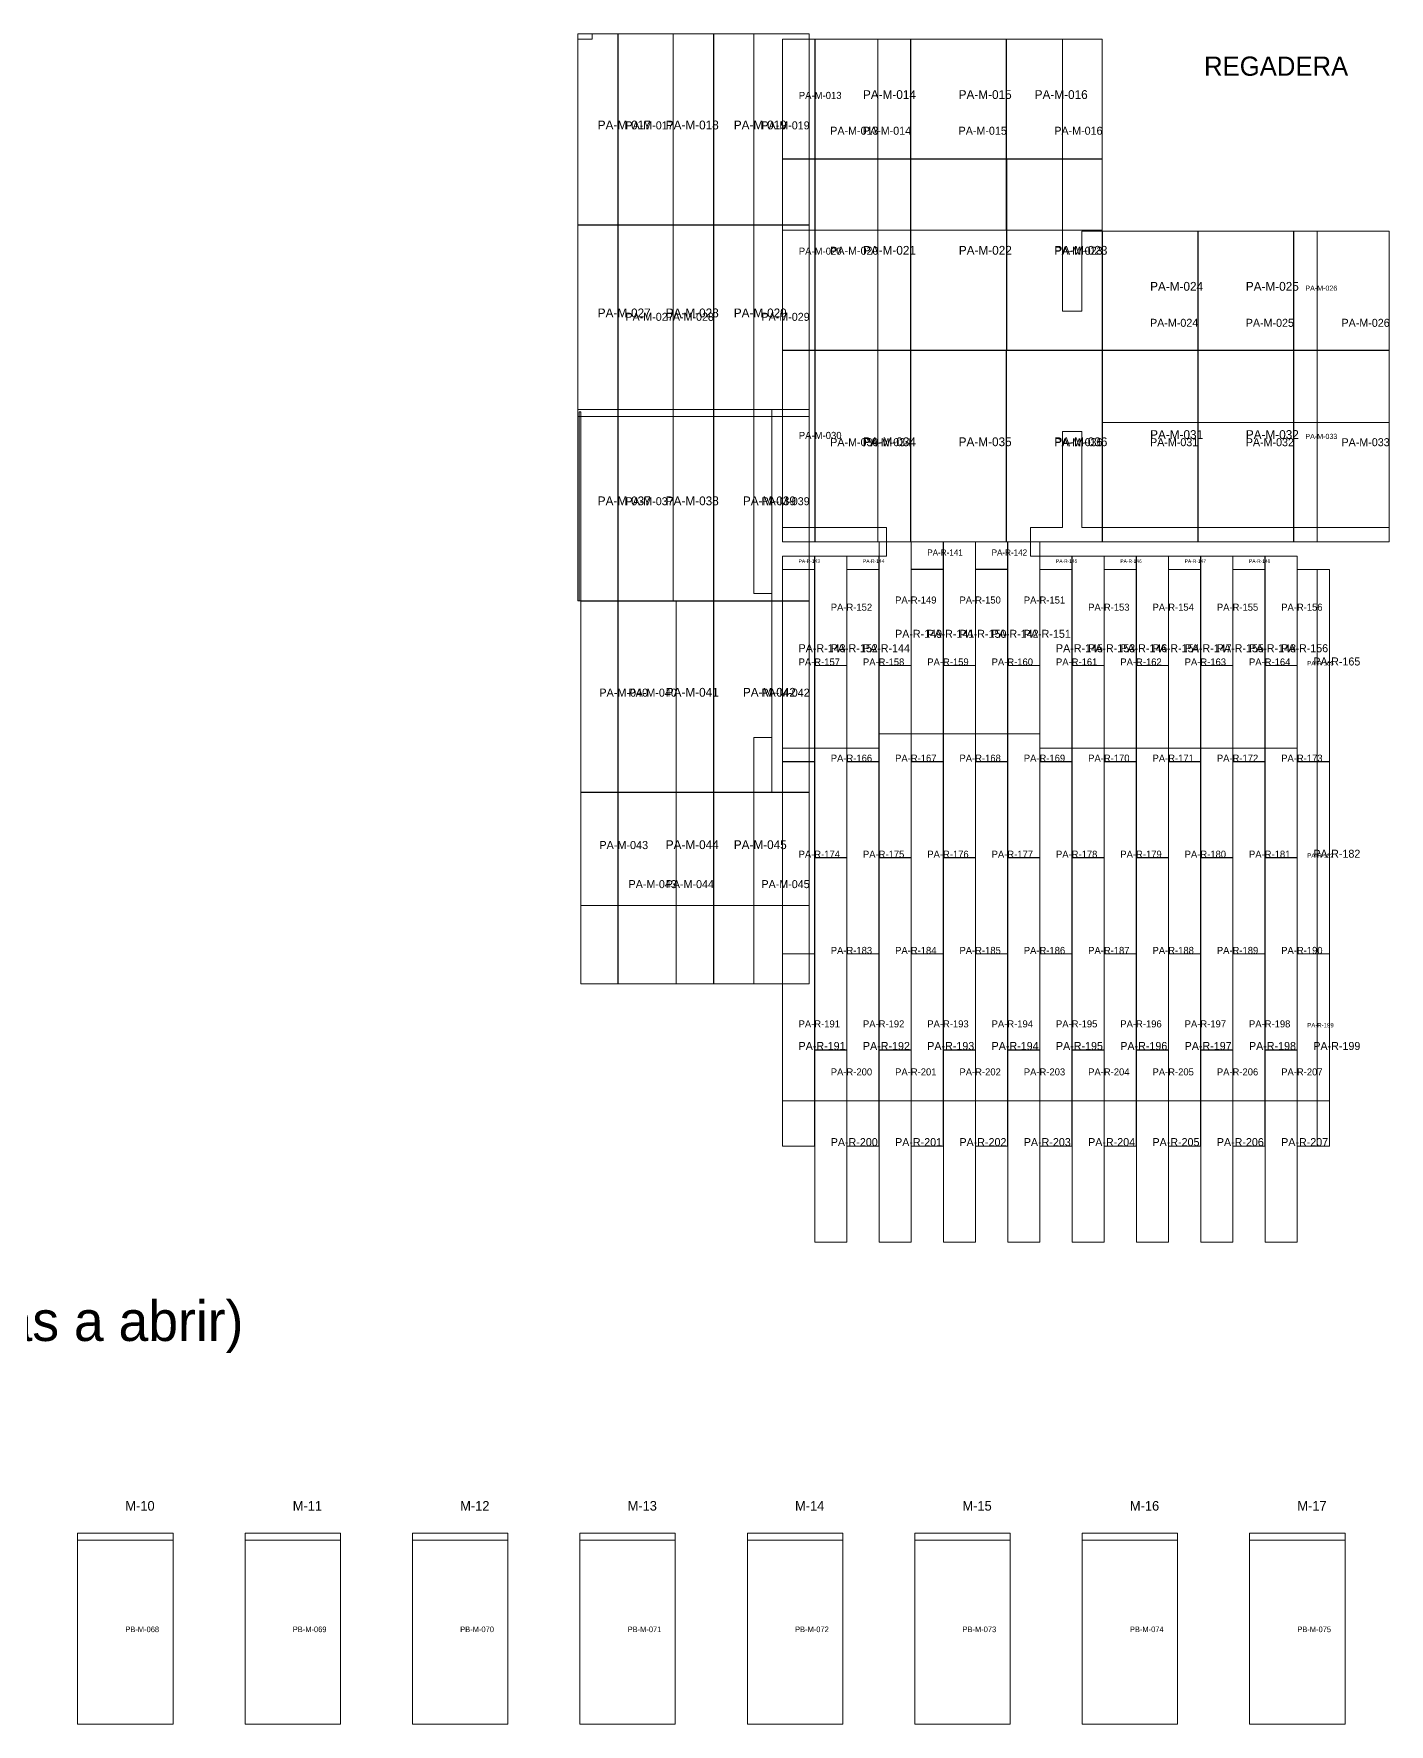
# Model space of a CAD drawing. Header units: metres. Extents: x 316.5 to 344.1, y -151.2 to -120.
# Drawn here: x 325.6 to 334.07, y -135.97 to -125.41 of the extents above; entities that cross this region are included whole.
import ezdxf

# ---------------------------------------------------------------- set-up
doc = ezdxf.new("R2010")
doc.units = ezdxf.units.M
for name, color, linetype, lineweight, plot in [('CORTE-DESPERDICIO', 1, 'Continuous', 0, False), ('CORTE-RECORTE', 3, 'Continuous', 0, False), ('CORTE-TEXTO', 5, 'Continuous', 0, False), ('CORTE-TILE', 7, 'Continuous', 0, False), ('ETIQUETAS', 7, 'Continuous', 0, False), ('PISO-MORET', 30, 'Continuous', 0, False), ('PISO-ROYAL-WALNUT', 4, 'Continuous', 0, False), ('REGADERA-MALLA-MURO', 1, 'Continuous', 0, False), ('SOBRANTES-MAPA', 6, 'Continuous', 0, False), ('SOBRANTES-RECORTE', 2, 'Continuous', 0, False), ('SOBRANTES-TEXTO', 6, 'Continuous', 0, False)]:
    doc.layers.add(name, color=color, linetype=linetype, lineweight=lineweight, plot=plot)

msp = doc.modelspace()

# ---------------------------------------------------------------- linework, layer by layer
at = {"layer": 'CORTE-DESPERDICIO'}
for points in [[(325.8728, -134.8178), (326.4688, -134.8178), (326.4688, -134.7738), (325.8728, -134.7738)], [(326.9188, -134.8178), (327.5148, -134.8178), (327.5148, -134.7738), (326.9188, -134.7738)], [(327.9648, -134.8178), (328.5608, -134.8178), (328.5608, -134.7738), (327.9648, -134.7738)], [(329.0108, -134.8178), (329.6068, -134.8178), (329.6068, -134.7738), (329.0108, -134.7738)], [(330.0568, -134.8178), (330.6528, -134.8178), (330.6528, -134.7738), (330.0568, -134.7738)], [(331.1028, -134.8178), (331.6988, -134.8178), (331.6988, -134.7738), (331.1028, -134.7738)], [(332.1488, -134.8178), (332.7448, -134.8178), (332.7448, -134.7738), (332.1488, -134.7738)], [(333.1948, -134.8178), (333.7908, -134.8178), (333.7908, -134.7738), (333.1948, -134.7738)]]:
    msp.add_lwpolyline(points, close=True, dxfattribs=at)
at = {"layer": 'CORTE-RECORTE'}
for points in [[(325.8728, -135.9678), (326.4688, -135.9678), (326.4688, -134.8178), (325.8728, -134.8178)], [(326.9188, -135.9678), (327.5148, -135.9678), (327.5148, -134.8178), (326.9188, -134.8178)], [(327.9648, -135.9678), (328.5608, -135.9678), (328.5608, -134.8178), (327.9648, -134.8178)], [(329.0108, -135.9678), (329.6068, -135.9678), (329.6068, -134.8178), (329.0108, -134.8178)], [(330.0568, -135.9678), (330.6528, -135.9678), (330.6528, -134.8178), (330.0568, -134.8178)], [(331.1028, -135.9678), (331.6988, -135.9678), (331.6988, -134.8178), (331.1028, -134.8178)], [(332.1488, -135.9678), (332.7448, -135.9678), (332.7448, -134.8178), (332.1488, -134.8178)], [(333.1948, -135.9678), (333.7908, -135.9678), (333.7908, -134.8178), (333.1948, -134.8178)]]:
    msp.add_lwpolyline(points, close=True, dxfattribs=at)
at = {"layer": 'CORTE-TILE'}
for points in [[(325.8728, -135.9678), (326.4688, -135.9678), (326.4688, -134.7738), (325.8728, -134.7738)], [(326.9188, -135.9678), (327.5148, -135.9678), (327.5148, -134.7738), (326.9188, -134.7738)], [(327.9648, -135.9678), (328.5608, -135.9678), (328.5608, -134.7738), (327.9648, -134.7738)], [(329.0108, -135.9678), (329.6068, -135.9678), (329.6068, -134.7738), (329.0108, -134.7738)], [(330.0568, -135.9678), (330.6528, -135.9678), (330.6528, -134.7738), (330.0568, -134.7738)], [(331.1028, -135.9678), (331.6988, -135.9678), (331.6988, -134.7738), (331.1028, -134.7738)], [(332.1488, -135.9678), (332.7448, -135.9678), (332.7448, -134.7738), (332.1488, -134.7738)], [(333.1948, -135.9678), (333.7908, -135.9678), (333.7908, -134.7738), (333.1948, -134.7738)]]:
    msp.add_lwpolyline(points, close=True, dxfattribs=at)
at = {"layer": 'PISO-MORET'}
for points in [[(329.2469, -125.4079), (329.2469, -126.6019), (328.9971, -126.6019), (328.9971, -125.4414), (329.0868, -125.4414), (329.0868, -125.4079)], [(329.2489, -126.6019), (329.8449, -126.6019), (329.8449, -125.4079), (329.2489, -125.4079)], [(329.8469, -126.6019), (330.0967, -126.6019), (330.0967, -125.4079), (329.8469, -125.4079)], [(330.2767, -126.1892), (330.4786, -126.1892), (330.4786, -125.4414), (330.2767, -125.4414)], [(330.4806, -126.1892), (331.0766, -126.1892), (331.0766, -125.4414), (330.4806, -125.4414)], [(331.0786, -126.1892), (331.6746, -126.1892), (331.6746, -125.4414), (331.0786, -125.4414)], [(331.6766, -126.1892), (332.0266, -126.1892), (332.0266, -125.4414), (331.6766, -125.4414)], [(330.2767, -127.3852), (330.4786, -127.3852), (330.4786, -126.1912), (330.2767, -126.1912)], [(330.4806, -127.3852), (331.0766, -127.3852), (331.0766, -126.1912), (330.4806, -126.1912)], [(331.079, -127.385), (331.677, -127.385), (331.677, -126.191), (331.079, -126.191)], [(332.2726, -127.3852), (331.6766, -127.3852), (331.6766, -126.1912), (332.0266, -126.1912), (332.0266, -127.1413), (332.1466, -127.1413), (332.1466, -126.6414), (332.2726, -126.6414)], [(328.9971, -127.7539), (329.2469, -127.7539), (329.2469, -126.6039), (328.9971, -126.6039)], [(329.2489, -127.7539), (329.8449, -127.7539), (329.8449, -126.6039), (329.2489, -126.6039)], [(329.8469, -127.7539), (330.0967, -127.7539), (330.0967, -126.6039), (329.8469, -126.6039)], [(332.2746, -127.3852), (332.8706, -127.3852), (332.8706, -126.6414), (332.2746, -126.6414)], [(332.8726, -127.3852), (333.4686, -127.3852), (333.4686, -126.6414), (332.8726, -126.6414)], [(333.4706, -127.3852), (333.6165, -127.3852), (333.6165, -126.6414), (333.4706, -126.6414)], [(330.2767, -128.4912), (330.4786, -128.4912), (330.4786, -127.3872), (330.2767, -127.3872)], [(330.4806, -127.3872), (331.0766, -127.3872), (331.0766, -128.5812), (330.9266, -128.5812), (330.9266, -128.4912), (330.4806, -128.4912)], [(331.0786, -128.5812), (331.6746, -128.5812), (331.6746, -127.3872), (331.0786, -127.3872)], [(331.6766, -128.5812), (331.6766, -127.3872), (332.2726, -127.3872), (332.2726, -128.4912), (332.1466, -128.4912), (332.1466, -127.8913), (332.0266, -127.8913), (332.0266, -128.4912), (331.8266, -128.4912), (331.8266, -128.5812)], [(332.2746, -128.4912), (332.8706, -128.4912), (332.8706, -127.3872), (332.2746, -127.3872)], [(332.8726, -128.4912), (333.4686, -128.4912), (333.4686, -127.3872), (332.8726, -127.3872)], [(333.4706, -128.4912), (333.6165, -128.4912), (333.6165, -127.3872), (333.4706, -127.3872)], [(328.9971, -128.9499), (328.9971, -127.7559), (329.2469, -127.7559), (329.2469, -128.9499), (329.0168, -128.9499), (329.0168, -127.7698), (329.0068, -127.7698), (329.0068, -128.9499)], [(329.2489, -128.9499), (329.8449, -128.9499), (329.8449, -127.7559), (329.2489, -127.7559)], [(330.2106, -128.9499), (329.8469, -128.9499), (329.8469, -127.7559), (330.0967, -127.7559), (330.0967, -128.9041), (330.2106, -128.9041)], [(329.0168, -130.1459), (329.2469, -130.1459), (329.2469, -128.9519), (329.0168, -128.9519)], [(329.2489, -130.1459), (329.8449, -130.1459), (329.8449, -128.9519), (329.2489, -128.9519)], [(329.8469, -130.1459), (329.8469, -128.9519), (330.2106, -128.9519), (330.2106, -129.804), (330.0967, -129.804), (330.0967, -130.1459)], [(329.0168, -130.8539), (329.2469, -130.8539), (329.2469, -130.1479), (329.0168, -130.1479)], [(329.2489, -130.8539), (329.8449, -130.8539), (329.8449, -130.1479), (329.2489, -130.1479)], [(329.8469, -130.8539), (330.0967, -130.8539), (330.0967, -130.1479), (329.8469, -130.1479)]]:
    msp.add_lwpolyline(points, close=True, dxfattribs=at)
at = {"layer": 'PISO-ROYAL-WALNUT'}
for points in [[(331.0797, -128.5812), (331.0797, -129.3535), (330.8797, -129.3535), (330.8797, -128.6712), (330.9266, -128.6712), (330.9266, -128.5812)], [(331.0807, -128.753), (331.2807, -128.753), (331.2807, -128.5812), (331.0807, -128.5812)], [(331.2817, -129.3535), (331.4817, -129.3535), (331.4817, -128.5812), (331.2817, -128.5812)], [(331.4827, -128.753), (331.6827, -128.753), (331.6827, -128.5812), (331.4827, -128.5812)], [(331.8837, -129.3535), (331.6837, -129.3535), (331.6837, -128.5812), (331.8266, -128.5812), (331.8266, -128.6712), (331.8837, -128.6712)], [(330.2767, -128.754), (330.4767, -128.754), (330.4767, -128.6712), (330.2767, -128.6712)], [(330.4777, -129.3535), (330.6777, -129.3535), (330.6777, -128.6712), (330.4777, -128.6712)], [(330.6787, -128.754), (330.8787, -128.754), (330.8787, -128.6712), (330.6787, -128.6712)], [(331.8847, -128.754), (332.0847, -128.754), (332.0847, -128.6712), (331.8847, -128.6712)], [(332.0857, -129.3535), (332.2857, -129.3535), (332.2857, -128.6712), (332.0857, -128.6712)], [(332.2867, -128.754), (332.4867, -128.754), (332.4867, -128.6712), (332.2867, -128.6712)], [(332.4877, -129.3535), (332.6877, -129.3535), (332.6877, -128.6712), (332.4877, -128.6712)], [(332.6887, -128.754), (332.8887, -128.754), (332.8887, -128.6712), (332.6887, -128.6712)], [(332.8897, -129.3535), (333.0897, -129.3535), (333.0897, -128.6712), (332.8897, -128.6712)], [(333.0907, -128.754), (333.2907, -128.754), (333.2907, -128.6712), (333.0907, -128.6712)], [(333.2917, -129.3535), (333.4917, -129.3535), (333.4917, -128.6712), (333.2917, -128.6712)], [(330.2767, -129.954), (330.4767, -129.954), (330.4767, -128.754), (330.2767, -128.754)], [(330.6787, -129.954), (330.8787, -129.954), (330.8787, -128.754), (330.6787, -128.754)], [(331.0807, -129.954), (331.2807, -129.954), (331.2807, -128.754), (331.0807, -128.754)], [(331.4827, -129.954), (331.6827, -129.954), (331.6827, -128.754), (331.4827, -128.754)], [(331.8847, -129.954), (332.0847, -129.954), (332.0847, -128.754), (331.8847, -128.754)], [(332.2867, -129.954), (332.4867, -129.954), (332.4867, -128.754), (332.2867, -128.754)], [(332.6887, -129.954), (332.8887, -129.954), (332.8887, -128.754), (332.6887, -128.754)], [(333.0907, -129.954), (333.2907, -129.954), (333.2907, -128.754), (333.0907, -128.754)], [(333.4927, -129.954), (333.6164, -129.954), (333.6164, -128.754), (333.4927, -128.754)], [(330.4777, -130.5545), (330.6777, -130.5545), (330.6777, -129.3545), (330.4777, -129.3545)], [(330.8797, -130.5545), (331.0797, -130.5545), (331.0797, -129.3545), (330.8797, -129.3545)], [(331.2817, -130.5545), (331.4817, -130.5545), (331.4817, -129.3545), (331.2817, -129.3545)], [(331.6837, -130.5545), (331.8837, -130.5545), (331.8837, -129.3545), (331.6837, -129.3545)], [(332.0857, -130.5545), (332.2857, -130.5545), (332.2857, -129.3545), (332.0857, -129.3545)], [(332.4877, -130.5545), (332.6877, -130.5545), (332.6877, -129.3545), (332.4877, -129.3545)], [(332.8897, -130.5545), (333.0897, -130.5545), (333.0897, -129.3545), (332.8897, -129.3545)], [(333.2917, -130.5545), (333.4917, -130.5545), (333.4917, -129.3545), (333.2917, -129.3545)], [(330.2767, -131.155), (330.4767, -131.155), (330.4767, -129.955), (330.2767, -129.955)], [(330.6787, -131.155), (330.8787, -131.155), (330.8787, -129.955), (330.6787, -129.955)], [(331.0807, -131.155), (331.2807, -131.155), (331.2807, -129.955), (331.0807, -129.955)], [(331.4827, -131.155), (331.6827, -131.155), (331.6827, -129.955), (331.4827, -129.955)], [(331.8847, -131.155), (332.0847, -131.155), (332.0847, -129.955), (331.8847, -129.955)], [(332.2867, -131.155), (332.4867, -131.155), (332.4867, -129.955), (332.2867, -129.955)], [(332.6887, -131.155), (332.8887, -131.155), (332.8887, -129.955), (332.6887, -129.955)], [(333.0907, -131.155), (333.2907, -131.155), (333.2907, -129.955), (333.0907, -129.955)], [(333.4927, -131.155), (333.6164, -131.155), (333.6164, -129.955), (333.4927, -129.955)], [(330.4777, -131.7555), (330.6777, -131.7555), (330.6777, -130.5555), (330.4777, -130.5555)], [(330.8797, -131.7555), (331.0797, -131.7555), (331.0797, -130.5555), (330.8797, -130.5555)], [(331.2817, -131.7555), (331.4817, -131.7555), (331.4817, -130.5555), (331.2817, -130.5555)], [(331.6837, -131.7555), (331.8837, -131.7555), (331.8837, -130.5555), (331.6837, -130.5555)], [(332.0857, -131.7555), (332.2857, -131.7555), (332.2857, -130.5555), (332.0857, -130.5555)], [(332.4877, -131.7555), (332.6877, -131.7555), (332.6877, -130.5555), (332.4877, -130.5555)], [(332.8897, -131.7555), (333.0897, -131.7555), (333.0897, -130.5555), (332.8897, -130.5555)], [(333.2917, -131.7555), (333.4917, -131.7555), (333.4917, -130.5555), (333.2917, -130.5555)], [(330.2767, -132.0738), (330.4767, -132.0738), (330.4767, -131.156), (330.2767, -131.156)], [(330.6787, -132.0738), (330.8787, -132.0738), (330.8787, -131.156), (330.6787, -131.156)], [(331.0807, -132.0738), (331.2807, -132.0738), (331.2807, -131.156), (331.0807, -131.156)], [(331.4827, -132.0738), (331.6827, -132.0738), (331.6827, -131.156), (331.4827, -131.156)], [(331.8847, -132.0738), (332.0847, -132.0738), (332.0847, -131.156), (331.8847, -131.156)], [(332.2867, -132.0738), (332.4867, -132.0738), (332.4867, -131.156), (332.2867, -131.156)], [(332.6887, -132.0738), (332.8887, -132.0738), (332.8887, -131.156), (332.6887, -131.156)], [(333.0907, -132.0738), (333.2907, -132.0738), (333.2907, -131.156), (333.0907, -131.156)], [(333.4927, -132.0738), (333.6164, -132.0738), (333.6164, -131.156), (333.4927, -131.156)], [(330.4777, -132.0738), (330.6777, -132.0738), (330.6777, -131.7565), (330.4777, -131.7565)], [(330.8797, -132.0738), (331.0797, -132.0738), (331.0797, -131.7565), (330.8797, -131.7565)], [(331.2817, -132.0738), (331.4817, -132.0738), (331.4817, -131.7565), (331.2817, -131.7565)], [(331.6837, -132.0738), (331.8837, -132.0738), (331.8837, -131.7565), (331.6837, -131.7565)], [(332.0857, -132.0738), (332.2857, -132.0738), (332.2857, -131.7565), (332.0857, -131.7565)], [(332.4877, -132.0738), (332.6877, -132.0738), (332.6877, -131.7565), (332.4877, -131.7565)], [(332.8897, -132.0738), (333.0897, -132.0738), (333.0897, -131.7565), (332.8897, -131.7565)], [(333.2917, -132.0738), (333.4917, -132.0738), (333.4917, -131.7565), (333.2917, -131.7565)]]:
    msp.add_lwpolyline(points, close=True, dxfattribs=at)
at = {"layer": 'SOBRANTES-MAPA'}
for points in [[(328.9971, -126.6019), (329.5931, -126.6019), (329.5931, -125.4079), (328.9971, -125.4079)], [(329.8469, -126.6019), (330.4429, -126.6019), (330.4429, -125.4079), (329.8469, -125.4079)], [(330.2767, -126.6354), (330.8727, -126.6354), (330.8727, -125.4414), (330.2767, -125.4414)], [(330.4806, -126.6354), (331.0766, -126.6354), (331.0766, -125.4414), (330.4806, -125.4414)], [(331.0786, -126.6354), (331.6746, -126.6354), (331.6746, -125.4414), (331.0786, -125.4414)], [(331.6766, -126.6354), (332.2726, -126.6354), (332.2726, -125.4414), (331.6766, -125.4414)], [(330.2767, -127.3852), (330.8727, -127.3852), (330.8727, -126.1912), (330.2767, -126.1912)], [(331.6766, -127.3852), (332.2726, -127.3852), (332.2726, -126.1912), (331.6766, -126.1912)], [(328.9971, -127.7979), (329.5931, -127.7979), (329.5931, -126.6039), (328.9971, -126.6039)], [(329.2489, -127.7979), (329.8449, -127.7979), (329.8449, -126.6039), (329.2489, -126.6039)], [(329.8469, -127.7979), (330.4429, -127.7979), (330.4429, -126.6039), (329.8469, -126.6039)], [(332.2746, -127.8354), (332.8706, -127.8354), (332.8706, -126.6414), (332.2746, -126.6414)], [(332.8726, -127.8354), (333.4686, -127.8354), (333.4686, -126.6414), (332.8726, -126.6414)], [(333.4706, -127.8354), (334.0666, -127.8354), (334.0666, -126.6414), (333.4706, -126.6414)], [(330.2767, -128.5812), (330.8727, -128.5812), (330.8727, -127.3872), (330.2767, -127.3872)], [(330.4806, -128.5812), (331.0766, -128.5812), (331.0766, -127.3872), (330.4806, -127.3872)], [(331.6766, -128.5812), (332.2726, -128.5812), (332.2726, -127.3872), (331.6766, -127.3872)], [(332.2746, -128.5812), (332.8706, -128.5812), (332.8706, -127.3872), (332.2746, -127.3872)], [(332.8726, -128.5812), (333.4686, -128.5812), (333.4686, -127.3872), (332.8726, -127.3872)], [(333.4706, -128.5812), (334.0666, -128.5812), (334.0666, -127.3872), (333.4706, -127.3872)], [(328.9971, -128.9499), (329.5931, -128.9499), (329.5931, -127.7559), (328.9971, -127.7559)], [(329.8469, -128.9499), (330.4429, -128.9499), (330.4429, -127.7559), (329.8469, -127.7559)], [(330.8797, -129.7812), (331.0797, -129.7812), (331.0797, -128.5812), (330.8797, -128.5812)], [(331.0807, -129.7812), (331.2807, -129.7812), (331.2807, -128.5812), (331.0807, -128.5812)], [(331.2817, -129.7812), (331.4817, -129.7812), (331.4817, -128.5812), (331.2817, -128.5812)], [(331.4827, -129.7812), (331.6827, -129.7812), (331.6827, -128.5812), (331.4827, -128.5812)], [(331.6837, -129.7812), (331.8837, -129.7812), (331.8837, -128.5812), (331.6837, -128.5812)], [(330.2767, -129.8712), (330.4767, -129.8712), (330.4767, -128.6712), (330.2767, -128.6712)], [(330.4777, -129.8712), (330.6777, -129.8712), (330.6777, -128.6712), (330.4777, -128.6712)], [(330.6787, -129.8712), (330.8787, -129.8712), (330.8787, -128.6712), (330.6787, -128.6712)], [(331.8847, -129.8712), (332.0847, -129.8712), (332.0847, -128.6712), (331.8847, -128.6712)], [(332.0857, -129.8712), (332.2857, -129.8712), (332.2857, -128.6712), (332.0857, -128.6712)], [(332.2867, -129.8712), (332.4867, -129.8712), (332.4867, -128.6712), (332.2867, -128.6712)], [(332.4877, -129.8712), (332.6877, -129.8712), (332.6877, -128.6712), (332.4877, -128.6712)], [(332.6887, -129.8712), (332.8887, -129.8712), (332.8887, -128.6712), (332.6887, -128.6712)], [(332.8897, -129.8712), (333.0897, -129.8712), (333.0897, -128.6712), (332.8897, -128.6712)], [(333.0907, -129.8712), (333.2907, -129.8712), (333.2907, -128.6712), (333.0907, -128.6712)], [(333.2917, -129.8712), (333.4917, -129.8712), (333.4917, -128.6712), (333.2917, -128.6712)], [(333.4927, -129.954), (333.6927, -129.954), (333.6927, -128.754), (333.4927, -128.754)], [(329.0168, -130.1459), (329.6128, -130.1459), (329.6128, -128.9519), (329.0168, -128.9519)], [(329.8469, -130.1459), (330.4429, -130.1459), (330.4429, -128.9519), (329.8469, -128.9519)], [(333.4927, -131.155), (333.6927, -131.155), (333.6927, -129.955), (333.4927, -129.955)], [(329.0168, -131.3419), (329.6128, -131.3419), (329.6128, -130.1479), (329.0168, -130.1479)], [(329.2489, -131.3419), (329.8449, -131.3419), (329.8449, -130.1479), (329.2489, -130.1479)], [(329.8469, -131.3419), (330.4429, -131.3419), (330.4429, -130.1479), (329.8469, -130.1479)], [(330.2767, -132.356), (330.4767, -132.356), (330.4767, -131.156), (330.2767, -131.156)], [(330.6787, -132.356), (330.8787, -132.356), (330.8787, -131.156), (330.6787, -131.156)], [(331.0807, -132.356), (331.2807, -132.356), (331.2807, -131.156), (331.0807, -131.156)], [(331.4827, -132.356), (331.6827, -132.356), (331.6827, -131.156), (331.4827, -131.156)], [(331.8847, -132.356), (332.0847, -132.356), (332.0847, -131.156), (331.8847, -131.156)], [(332.2867, -132.356), (332.4867, -132.356), (332.4867, -131.156), (332.2867, -131.156)], [(332.6887, -132.356), (332.8887, -132.356), (332.8887, -131.156), (332.6887, -131.156)], [(333.0907, -132.356), (333.2907, -132.356), (333.2907, -131.156), (333.0907, -131.156)], [(333.4927, -132.356), (333.6927, -132.356), (333.6927, -131.156), (333.4927, -131.156)], [(330.4777, -132.9565), (330.6777, -132.9565), (330.6777, -131.7565), (330.4777, -131.7565)], [(330.8797, -132.9565), (331.0797, -132.9565), (331.0797, -131.7565), (330.8797, -131.7565)], [(331.2817, -132.9565), (331.4817, -132.9565), (331.4817, -131.7565), (331.2817, -131.7565)], [(331.6837, -132.9565), (331.8837, -132.9565), (331.8837, -131.7565), (331.6837, -131.7565)], [(332.0857, -132.9565), (332.2857, -132.9565), (332.2857, -131.7565), (332.0857, -131.7565)], [(332.4877, -132.9565), (332.6877, -132.9565), (332.6877, -131.7565), (332.4877, -131.7565)], [(332.8897, -132.9565), (333.0897, -132.9565), (333.0897, -131.7565), (332.8897, -131.7565)], [(333.2917, -132.9565), (333.4917, -132.9565), (333.4917, -131.7565), (333.2917, -131.7565)]]:
    msp.add_lwpolyline(points, close=True, dxfattribs=at)
at = {"layer": 'SOBRANTES-RECORTE'}
for points in [[(329.2469, -126.6019), (329.5931, -126.6019), (329.5931, -125.4079), (329.2469, -125.4079)], [(330.0967, -126.6019), (330.4429, -126.6019), (330.4429, -125.4079), (330.0967, -125.4079)], [(330.4786, -126.1892), (330.8727, -126.1892), (330.8727, -125.4414), (330.4786, -125.4414)], [(332.0266, -126.1892), (332.2726, -126.1892), (332.2726, -125.4414), (332.0266, -125.4414)], [(330.2767, -126.6354), (330.4786, -126.6354), (330.4786, -126.1892), (330.2767, -126.1892)], [(330.4806, -126.6354), (331.0766, -126.6354), (331.0766, -126.1892), (330.4806, -126.1892)], [(331.0786, -126.6354), (331.6746, -126.6354), (331.6746, -126.1892), (331.0786, -126.1892)], [(331.6766, -126.6354), (332.0266, -126.6354), (332.0266, -126.1892), (331.6766, -126.1892)], [(330.4786, -127.3852), (330.8727, -127.3852), (330.8727, -126.1912), (330.4786, -126.1912)], [(329.2469, -127.7539), (329.5931, -127.7539), (329.5931, -126.6039), (329.2469, -126.6039)], [(330.0967, -127.7539), (330.4429, -127.7539), (330.4429, -126.6039), (330.0967, -126.6039)], [(333.6165, -127.3852), (334.0666, -127.3852), (334.0666, -126.6414), (333.6165, -126.6414)], [(330.4786, -128.4912), (330.8727, -128.4912), (330.8727, -127.3872), (330.4786, -127.3872)], [(332.2746, -127.8354), (332.8706, -127.8354), (332.8706, -127.3852), (332.2746, -127.3852)], [(332.8726, -127.8354), (333.4686, -127.8354), (333.4686, -127.3852), (332.8726, -127.3852)], [(333.4706, -127.8354), (333.6165, -127.8354), (333.6165, -127.3852), (333.4706, -127.3852)], [(333.6165, -128.4912), (334.0666, -128.4912), (334.0666, -127.3872), (333.6165, -127.3872)], [(328.9971, -127.7979), (329.2469, -127.7979), (329.2469, -127.7539), (328.9971, -127.7539)], [(329.2469, -128.9499), (329.5931, -128.9499), (329.5931, -127.7559), (329.2469, -127.7559)], [(329.2489, -127.7979), (329.8449, -127.7979), (329.8449, -127.7539), (329.2489, -127.7539)], [(329.8469, -127.7979), (330.0967, -127.7979), (330.0967, -127.7539), (329.8469, -127.7539)], [(330.2106, -128.9499), (330.4429, -128.9499), (330.4429, -127.7559), (330.2106, -127.7559)], [(330.2767, -128.5812), (330.4786, -128.5812), (330.4786, -128.4912), (330.2767, -128.4912)], [(332.2746, -128.5812), (332.8706, -128.5812), (332.8706, -128.4912), (332.2746, -128.4912)], [(332.8726, -128.5812), (333.4686, -128.5812), (333.4686, -128.4912), (332.8726, -128.4912)], [(333.4706, -128.5812), (333.6165, -128.5812), (333.6165, -128.4912), (333.4706, -128.4912)], [(330.2767, -129.8712), (330.4767, -129.8712), (330.4767, -128.754), (330.2767, -128.754)], [(330.6787, -129.8712), (330.8787, -129.8712), (330.8787, -128.754), (330.6787, -128.754)], [(331.0807, -129.7812), (331.2807, -129.7812), (331.2807, -128.753), (331.0807, -128.753)], [(331.4827, -129.7812), (331.6827, -129.7812), (331.6827, -128.753), (331.4827, -128.753)], [(331.8847, -129.8712), (332.0847, -129.8712), (332.0847, -128.754), (331.8847, -128.754)], [(332.2867, -129.8712), (332.4867, -129.8712), (332.4867, -128.754), (332.2867, -128.754)], [(332.6887, -129.8712), (332.8887, -129.8712), (332.8887, -128.754), (332.6887, -128.754)], [(333.0907, -129.8712), (333.2907, -129.8712), (333.2907, -128.754), (333.0907, -128.754)], [(333.6164, -129.954), (333.6927, -129.954), (333.6927, -128.754), (333.6164, -128.754)], [(329.2469, -130.1459), (329.6128, -130.1459), (329.6128, -128.9519), (329.2469, -128.9519)], [(330.2106, -130.1459), (330.4429, -130.1459), (330.4429, -128.9519), (330.2106, -128.9519)], [(330.4777, -129.8712), (330.6777, -129.8712), (330.6777, -129.3535), (330.4777, -129.3535)], [(330.8797, -129.7812), (331.0797, -129.7812), (331.0797, -129.3535), (330.8797, -129.3535)], [(331.2817, -129.7812), (331.4817, -129.7812), (331.4817, -129.3535), (331.2817, -129.3535)], [(331.6837, -129.7812), (331.8837, -129.7812), (331.8837, -129.3535), (331.6837, -129.3535)], [(332.0857, -129.8712), (332.2857, -129.8712), (332.2857, -129.3535), (332.0857, -129.3535)], [(332.4877, -129.8712), (332.6877, -129.8712), (332.6877, -129.3535), (332.4877, -129.3535)], [(332.8897, -129.8712), (333.0897, -129.8712), (333.0897, -129.3535), (332.8897, -129.3535)], [(333.2917, -129.8712), (333.4917, -129.8712), (333.4917, -129.3535), (333.2917, -129.3535)], [(333.6164, -131.155), (333.6927, -131.155), (333.6927, -129.955), (333.6164, -129.955)], [(329.2469, -130.8539), (329.6128, -130.8539), (329.6128, -130.1479), (329.2469, -130.1479)], [(330.0967, -130.8539), (330.4429, -130.8539), (330.4429, -130.1479), (330.0967, -130.1479)], [(329.0168, -131.3419), (329.2469, -131.3419), (329.2469, -130.8539), (329.0168, -130.8539)], [(329.2489, -131.3419), (329.8449, -131.3419), (329.8449, -130.8539), (329.2489, -130.8539)], [(329.8469, -131.3419), (330.0967, -131.3419), (330.0967, -130.8539), (329.8469, -130.8539)], [(333.6164, -132.0738), (333.6927, -132.0738), (333.6927, -131.156), (333.6164, -131.156)], [(330.2767, -132.356), (330.4767, -132.356), (330.4767, -132.0738), (330.2767, -132.0738)], [(330.4777, -132.9565), (330.6777, -132.9565), (330.6777, -132.0738), (330.4777, -132.0738)], [(330.6787, -132.356), (330.8787, -132.356), (330.8787, -132.0738), (330.6787, -132.0738)], [(330.8797, -132.9565), (331.0797, -132.9565), (331.0797, -132.0738), (330.8797, -132.0738)], [(331.0807, -132.356), (331.2807, -132.356), (331.2807, -132.0738), (331.0807, -132.0738)], [(331.2817, -132.9565), (331.4817, -132.9565), (331.4817, -132.0738), (331.2817, -132.0738)], [(331.4827, -132.356), (331.6827, -132.356), (331.6827, -132.0738), (331.4827, -132.0738)], [(331.6837, -132.9565), (331.8837, -132.9565), (331.8837, -132.0738), (331.6837, -132.0738)], [(331.8847, -132.356), (332.0847, -132.356), (332.0847, -132.0738), (331.8847, -132.0738)], [(332.0857, -132.9565), (332.2857, -132.9565), (332.2857, -132.0738), (332.0857, -132.0738)], [(332.2867, -132.356), (332.4867, -132.356), (332.4867, -132.0738), (332.2867, -132.0738)], [(332.4877, -132.9565), (332.6877, -132.9565), (332.6877, -132.0738), (332.4877, -132.0738)], [(332.6887, -132.356), (332.8887, -132.356), (332.8887, -132.0738), (332.6887, -132.0738)], [(332.8897, -132.9565), (333.0897, -132.9565), (333.0897, -132.0738), (332.8897, -132.0738)], [(333.0907, -132.356), (333.2907, -132.356), (333.2907, -132.0738), (333.0907, -132.0738)], [(333.2917, -132.9565), (333.4917, -132.9565), (333.4917, -132.0738), (333.2917, -132.0738)], [(333.4927, -132.356), (333.6164, -132.356), (333.6164, -132.0738), (333.4927, -132.0738)]]:
    msp.add_lwpolyline(points, close=True, dxfattribs=at)

# ---------------------------------------------------------------- texts
at = {"layer": 'CORTE-TEXTO'}
for s, height, p in [('PLAN DE CORTE - MORET  (74 baldosas a abrir)', 0.25, (319.4588, -133.5738)), ('M-10', 0.06, (326.1708, -134.6338)), ('M-11', 0.06, (327.2168, -134.6338)), ('M-12', 0.06, (328.2628, -134.6338)), ('M-13', 0.06, (329.3088, -134.6338)), ('M-14', 0.06, (330.3548, -134.6338)), ('M-15', 0.06, (331.4008, -134.6338)), ('M-16', 0.06, (332.4468, -134.6338)), ('M-17', 0.06, (333.4928, -134.6338)), ('PB-M-068', 0.035, (326.1708, -135.3928)), ('PB-M-069', 0.035, (327.2168, -135.3928)), ('PB-M-070', 0.035, (328.2628, -135.3928)), ('PB-M-071', 0.035, (329.3088, -135.3928)), ('PB-M-072', 0.035, (330.3548, -135.3928)), ('PB-M-073', 0.035, (331.4008, -135.3928)), ('PB-M-074', 0.035, (332.4468, -135.3928)), ('PB-M-075', 0.035, (333.4928, -135.3928))]:
    msp.add_text(s, height=height, dxfattribs=at).set_placement(p)
at = {"layer": 'ETIQUETAS'}
for s, height, p in [('PA-M-014', 0.055, (330.779, -125.815)), ('PA-M-015', 0.055, (331.377, -125.815)), ('PA-M-016', 0.055, (331.852, -125.815)), ('PA-M-013', 0.04442, (330.378, -125.815)), ('PA-M-017', 0.05496, (329.122, -126.005)), ('PA-M-018', 0.055, (329.547, -126.005)), ('PA-M-019', 0.05496, (329.972, -126.005)), ('PA-M-020', 0.04442, (330.378, -126.788)), ('PA-M-021', 0.055, (330.779, -126.788)), ('PA-M-022', 0.055, (331.378, -126.788)), ('PA-M-023', 0.055, (331.975, -126.788)), ('PA-M-024', 0.055, (332.573, -127.013)), ('PA-M-025', 0.055, (333.171, -127.013)), ('PA-M-026', 0.0321, (333.543, -127.013)), ('PA-M-027', 0.05496, (329.122, -127.179)), ('PA-M-028', 0.055, (329.547, -127.179)), ('PA-M-029', 0.05496, (329.972, -127.179)), ('PA-M-030', 0.04442, (330.378, -127.939)), ('PA-M-034', 0.055, (330.779, -127.984)), ('PA-M-035', 0.055, (331.377, -127.984)), ('PA-M-036', 0.055, (331.975, -127.984)), ('PA-M-031', 0.055, (332.573, -127.939)), ('PA-M-032', 0.055, (333.171, -127.939)), ('PA-M-033', 0.0321, (333.543, -127.939)), ('PA-M-037', 0.05496, (329.122, -128.353)), ('PA-M-038', 0.055, (329.547, -128.353)), ('PA-M-039', 0.055, (330.029, -128.353)), ('PA-R-143', 0.022, (330.377, -128.713)), ('PA-R-144', 0.022, (330.779, -128.713)), ('PA-R-141', 0.0378, (331.181, -128.667)), ('PA-R-142', 0.0378, (331.583, -128.667)), ('PA-R-145', 0.022, (331.985, -128.713)), ('PA-R-146', 0.022, (332.387, -128.713)), ('PA-R-147', 0.022, (332.789, -128.713)), ('PA-R-148', 0.022, (333.191, -128.713)), ('PA-R-149', 0.044, (330.98, -128.967)), ('PA-R-150', 0.044, (331.382, -128.967)), ('PA-R-151', 0.044, (331.784, -128.967)), ('PA-R-152', 0.044, (330.578, -129.012)), ('PA-R-153', 0.044, (332.186, -129.012)), ('PA-R-154', 0.044, (332.588, -129.012)), ('PA-R-155', 0.044, (332.99, -129.012)), ('PA-R-156', 0.044, (333.392, -129.012)), ('PA-R-157', 0.044, (330.377, -129.354)), ('PA-R-158', 0.044, (330.779, -129.354)), ('PA-R-159', 0.044, (331.181, -129.354)), ('PA-R-160', 0.044, (331.583, -129.354)), ('PA-R-161', 0.044, (331.985, -129.354)), ('PA-R-162', 0.044, (332.387, -129.354)), ('PA-R-163', 0.044, (332.789, -129.354)), ('PA-R-164', 0.044, (333.191, -129.354)), ('PA-R-165', 0.02721, (333.555, -129.354)), ('PA-M-040', 0.05062, (329.132, -129.549)), ('PA-M-041', 0.055, (329.547, -129.549)), ('PA-M-042', 0.055, (330.029, -129.549)), ('PA-R-166', 0.044, (330.578, -129.955)), ('PA-R-167', 0.044, (330.98, -129.955)), ('PA-R-168', 0.044, (331.382, -129.955)), ('PA-R-169', 0.044, (331.784, -129.955)), ('PA-R-170', 0.044, (332.186, -129.955)), ('PA-R-171', 0.044, (332.588, -129.955)), ('PA-R-172', 0.044, (332.99, -129.955)), ('PA-R-173', 0.044, (333.392, -129.955)), ('PA-M-043', 0.05062, (329.132, -130.501)), ('PA-M-044', 0.055, (329.547, -130.501)), ('PA-M-045', 0.05496, (329.972, -130.501)), ('PA-R-174', 0.044, (330.377, -130.555)), ('PA-R-175', 0.044, (330.779, -130.555)), ('PA-R-176', 0.044, (331.181, -130.555)), ('PA-R-177', 0.044, (331.583, -130.555)), ('PA-R-178', 0.044, (331.985, -130.555)), ('PA-R-179', 0.044, (332.387, -130.555)), ('PA-R-180', 0.044, (332.789, -130.555)), ('PA-R-181', 0.044, (333.191, -130.555)), ('PA-R-182', 0.02721, (333.555, -130.555)), ('PA-R-183', 0.044, (330.578, -131.156)), ('PA-R-184', 0.044, (330.98, -131.156)), ('PA-R-185', 0.044, (331.382, -131.156)), ('PA-R-186', 0.044, (331.784, -131.156)), ('PA-R-187', 0.044, (332.186, -131.156)), ('PA-R-188', 0.044, (332.588, -131.156)), ('PA-R-189', 0.044, (332.99, -131.156)), ('PA-R-190', 0.044, (333.392, -131.156)), ('PA-R-191', 0.044, (330.377, -131.615)), ('PA-R-192', 0.044, (330.779, -131.615)), ('PA-R-193', 0.044, (331.181, -131.615)), ('PA-R-194', 0.044, (331.583, -131.615)), ('PA-R-195', 0.044, (331.985, -131.615)), ('PA-R-196', 0.044, (332.387, -131.615)), ('PA-R-197', 0.044, (332.789, -131.615)), ('PA-R-198', 0.044, (333.191, -131.615)), ('PA-R-199', 0.02721, (333.555, -131.615)), ('PA-R-200', 0.044, (330.578, -131.915)), ('PA-R-201', 0.044, (330.98, -131.915)), ('PA-R-202', 0.044, (331.382, -131.915)), ('PA-R-203', 0.044, (331.784, -131.915)), ('PA-R-204', 0.044, (332.186, -131.915)), ('PA-R-205', 0.044, (332.588, -131.915)), ('PA-R-206', 0.044, (332.99, -131.915)), ('PA-R-207', 0.044, (333.392, -131.915))]:
    msp.add_text(s, height=height, dxfattribs=at).set_placement(p)
at = {"layer": 'REGADERA-MALLA-MURO'}
msp.add_text('REGADERA', height=0.12, dxfattribs=at).set_placement((332.91, -125.67))
at = {"layer": 'SOBRANTES-TEXTO'}
for s, p in [('PA-M-017', (329.2951, -126.0049)), ('PA-M-019', (330.1449, -126.0049)), ('PA-M-013', (330.5747, -126.0384)), ('PA-M-014', (330.7786, -126.0384)), ('PA-M-015', (331.3766, -126.0384)), ('PA-M-016', (331.9746, -126.0384)), ('PA-M-020', (330.5747, -126.7882)), ('PA-M-023', (331.9746, -126.7882)), ('PA-M-027', (329.2951, -127.2009)), ('PA-M-028', (329.5469, -127.2009)), ('PA-M-029', (330.1449, -127.2009)), ('PA-M-024', (332.5726, -127.2384)), ('PA-M-025', (333.1706, -127.2384)), ('PA-M-026', (333.7686, -127.2384)), ('PA-M-030', (330.5747, -127.9842)), ('PA-M-034', (330.7786, -127.9842)), ('PA-M-036', (331.9746, -127.9842)), ('PA-M-031', (332.5726, -127.9842)), ('PA-M-032', (333.1706, -127.9842)), ('PA-M-033', (333.7686, -127.9842)), ('PA-M-037', (329.2951, -128.3529)), ('PA-M-039', (330.1449, -128.3529)), ('PA-R-149', (330.9797, -129.1812)), ('PA-R-141', (331.1807, -129.1812)), ('PA-R-150', (331.3817, -129.1812)), ('PA-R-142', (331.5827, -129.1812)), ('PA-R-151', (331.7837, -129.1812)), ('PA-R-143', (330.3767, -129.2712)), ('PA-R-152', (330.5777, -129.2712)), ('PA-R-144', (330.7787, -129.2712)), ('PA-R-145', (331.9847, -129.2712)), ('PA-R-153', (332.1857, -129.2712)), ('PA-R-146', (332.3867, -129.2712)), ('PA-R-154', (332.5877, -129.2712)), ('PA-R-147', (332.7887, -129.2712)), ('PA-R-155', (332.9897, -129.2712)), ('PA-R-148', (333.1907, -129.2712)), ('PA-R-156', (333.3917, -129.2712)), ('PA-R-165', (333.5927, -129.354)), ('PA-M-040', (329.3148, -129.5489)), ('PA-M-042', (330.1449, -129.5489)), ('PA-R-182', (333.5927, -130.555)), ('PA-M-043', (329.3148, -130.7449)), ('PA-M-044', (329.5469, -130.7449)), ('PA-M-045', (330.1449, -130.7449)), ('PA-R-191', (330.3767, -131.756)), ('PA-R-192', (330.7787, -131.756)), ('PA-R-193', (331.1807, -131.756)), ('PA-R-194', (331.5827, -131.756)), ('PA-R-195', (331.9847, -131.756)), ('PA-R-196', (332.3867, -131.756)), ('PA-R-197', (332.7887, -131.756)), ('PA-R-198', (333.1907, -131.756)), ('PA-R-199', (333.5927, -131.756)), ('PA-R-200', (330.5777, -132.3565)), ('PA-R-201', (330.9797, -132.3565)), ('PA-R-202', (331.3817, -132.3565)), ('PA-R-203', (331.7837, -132.3565)), ('PA-R-204', (332.1857, -132.3565)), ('PA-R-205', (332.5877, -132.3565)), ('PA-R-206', (332.9897, -132.3565)), ('PA-R-207', (333.3917, -132.3565))]:
    msp.add_text(s, height=0.05, dxfattribs=at).set_placement(p)

doc.saveas('drawing.dxf')
